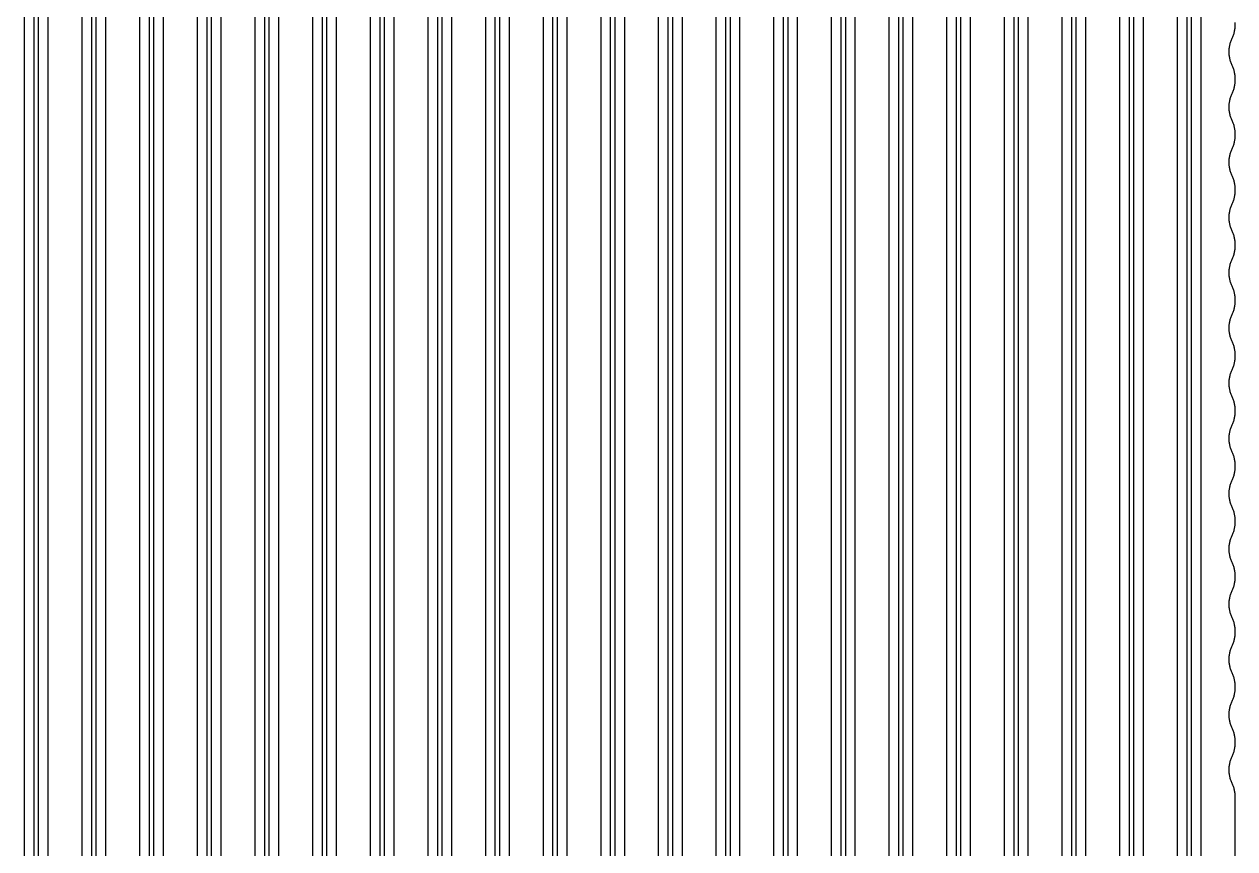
# Model space of a CAD drawing. Header units: metres. Extents: x -1805 to 1655, y -683 to 39617.
# Drawn here: x -514 to -10, y 4134 to 4477 of the extents above; entities that cross this region are included whole.
import ezdxf

# ---------------------------------------------------------------- set-up
doc = ezdxf.new("R2010")
doc.units = ezdxf.units.M
doc.layers.add('Etching', color=5, linetype='CONTINUOUS')
doc.layers.add('Metal', color=4, linetype='CONTINUOUS')

msp = doc.modelspace()

# ---------------------------------------------------------------- linework, layer by layer
at = {"layer": 'Etching'}
for points in [[(-514, 9134.24), (-514, 2557.32)], [(-504, 2557.32), (-504, 9134.24)], [(-490, 9134.24), (-490, 2430.34)], [(-480, 2430.34), (-480, 9134.24)], [(-466, 9134.24), (-466, 2303.36)], [(-456, 2303.36), (-456, 9134.24)], [(-442, 9134.24), (-442, 2176.37)], [(-432, 2176.37), (-432, 9134.24)], [(-418, 9134.24), (-418, 2049.39)], [(-408, 2049.39), (-408, 9134.24)], [(-394, 9134.24), (-394, 1922.4)], [(-384, 1922.4), (-384, 9134.24)], [(-370, 9134.24), (-370, 1795.42)], [(-360, 1795.42), (-360, 9134.24)], [(-346, 9134.24), (-346, 1668.44)], [(-336, 1668.44), (-336, 9134.24)], [(-322, 9134.24), (-322, 1541.45)], [(-312, 1541.45), (-312, 9134.24)], [(-298, 9134.24), (-298, 1414.47)], [(-288, 1414.47), (-288, 9134.24)], [(-274, 9134.24), (-274, 1287.48)], [(-264, 1287.48), (-264, 9134.24)], [(-250, 9134.24), (-250, 1160.5)], [(-240, 1160.5), (-240, 9134.24)], [(-226, 9134.24), (-226, 1033.52)], [(-216, 1033.52), (-216, 9134.24)], [(-202, 9134.24), (-202, 906.53)], [(-192, 906.53), (-192, 9134.24)], [(-178, 9134.24), (-178, 779.55)], [(-168, 779.55), (-168, 9134.24)], [(-154, 9134.24), (-154, 652.56)], [(-144, 652.56), (-144, 9134.24)], [(-130, 9134.24), (-130, 525.58)], [(-120, 525.58), (-120, 9134.24)], [(-106, 9134.24), (-106, 398.59)], [(-96, 398.59), (-96, 9134.24)], [(-82, 9134.24), (-82, 271.61)], [(-72, 271.61), (-72, 9134.24)], [(-58, 9134.24), (-58, 144.63)], [(-48, 144.63), (-48, 9134.24)], [(-34, 9134.24), (-34, 17.64)], [(-24, 17.64), (-24, 9134.24)], [(-10, 4477.73), (-10, 4476.29), (-10.01, 4475.93), (-10.02, 4475.56), (-10.05, 4475.2), (-10.09, 4474.84), (-10.14, 4474.47), (-10.2, 4474.11), (-10.27, 4473.76), (-10.35, 4473.4), (-10.45, 4473.05), (-10.55, 4472.7), (-10.66, 4472.35), (-10.79, 4472.01), (-10.92, 4471.67), (-11.07, 4471.34), (-11.22, 4471.01), (-11.38, 4470.68), (-11.53, 4470.34), (-11.67, 4470), (-11.79, 4469.65), (-11.91, 4469.31), (-12.02, 4468.95), (-12.11, 4468.6), (-12.2, 4468.24), (-12.27, 4467.88), (-12.34, 4467.52), (-12.39, 4467.16), (-12.43, 4466.79), (-12.47, 4466.43), (-12.49, 4466.06), (-12.5, 4465.69), (-12.5, 4465.32), (-12.49, 4464.96), (-12.47, 4464.59), (-12.43, 4464.22), (-12.39, 4463.86), (-12.34, 4463.5), (-12.27, 4463.13), (-12.2, 4462.77), (-12.11, 4462.42), (-12.02, 4462.06), (-11.91, 4461.71), (-11.79, 4461.36), (-11.67, 4461.02), (-11.53, 4460.68), (-11.38, 4460.34), (-11.22, 4460.01), (-11.07, 4459.68), (-10.92, 4459.34), (-10.79, 4459), (-10.66, 4458.66), (-10.55, 4458.32), (-10.45, 4457.97), (-10.35, 4457.61), (-10.27, 4457.26), (-10.2, 4456.9), (-10.14, 4456.54), (-10.09, 4456.18), (-10.05, 4455.82), (-10.02, 4455.45), (-10.01, 4455.09), (-10, 4454.73), (-10, 4453.29), (-10.01, 4452.93), (-10.02, 4452.56), (-10.05, 4452.2), (-10.09, 4451.84), (-10.14, 4451.47), (-10.2, 4451.11), (-10.27, 4450.76), (-10.35, 4450.4), (-10.45, 4450.05), (-10.55, 4449.7), (-10.66, 4449.35), (-10.79, 4449.01), (-10.92, 4448.67), (-11.07, 4448.34), (-11.22, 4448.01), (-11.38, 4447.68), (-11.53, 4447.34), (-11.67, 4447), (-11.79, 4446.65), (-11.91, 4446.31), (-12.02, 4445.95), (-12.11, 4445.6), (-12.2, 4445.24), (-12.27, 4444.88), (-12.34, 4444.52), (-12.39, 4444.16), (-12.43, 4443.79), (-12.47, 4443.43), (-12.49, 4443.06), (-12.5, 4442.69), (-12.5, 4442.32), (-12.49, 4441.96), (-12.47, 4441.59), (-12.43, 4441.22), (-12.39, 4440.86), (-12.34, 4440.5), (-12.27, 4440.13), (-12.2, 4439.77), (-12.11, 4439.42), (-12.02, 4439.06), (-11.91, 4438.71), (-11.79, 4438.36), (-11.67, 4438.02), (-11.53, 4437.68), (-11.38, 4437.34), (-11.22, 4437.01), (-11.07, 4436.68), (-10.92, 4436.34), (-10.79, 4436), (-10.66, 4435.66), (-10.55, 4435.32), (-10.45, 4434.97), (-10.35, 4434.61), (-10.27, 4434.26), (-10.2, 4433.9), (-10.14, 4433.54), (-10.09, 4433.18), (-10.05, 4432.82), (-10.02, 4432.45), (-10.01, 4432.09), (-10, 4431.73), (-10, 4430.29), (-10.01, 4429.93), (-10.02, 4429.56), (-10.05, 4429.2), (-10.09, 4428.84), (-10.14, 4428.47), (-10.2, 4428.11), (-10.27, 4427.76), (-10.35, 4427.4), (-10.45, 4427.05), (-10.55, 4426.7), (-10.66, 4426.35), (-10.79, 4426.01), (-10.92, 4425.67), (-11.07, 4425.34), (-11.22, 4425.01), (-11.38, 4424.68), (-11.53, 4424.34), (-11.67, 4424), (-11.79, 4423.65), (-11.91, 4423.31), (-12.02, 4422.95), (-12.11, 4422.6), (-12.2, 4422.24), (-12.27, 4421.88), (-12.34, 4421.52), (-12.39, 4421.16), (-12.43, 4420.79), (-12.47, 4420.43), (-12.49, 4420.06), (-12.5, 4419.69), (-12.5, 4419.32), (-12.49, 4418.96), (-12.47, 4418.59), (-12.43, 4418.22), (-12.39, 4417.86), (-12.34, 4417.5), (-12.27, 4417.13), (-12.2, 4416.77), (-12.11, 4416.42), (-12.02, 4416.06), (-11.91, 4415.71), (-11.79, 4415.36), (-11.67, 4415.02), (-11.53, 4414.68), (-11.38, 4414.34), (-11.22, 4414.01), (-11.07, 4413.68), (-10.92, 4413.34), (-10.79, 4413), (-10.66, 4412.66), (-10.55, 4412.32), (-10.45, 4411.97), (-10.35, 4411.61), (-10.27, 4411.26), (-10.2, 4410.9), (-10.14, 4410.54), (-10.09, 4410.18), (-10.05, 4409.82), (-10.02, 4409.45), (-10.01, 4409.09), (-10, 4408.73), (-10, 4407.29), (-10.01, 4406.93), (-10.02, 4406.56), (-10.05, 4406.2), (-10.09, 4405.84), (-10.14, 4405.47), (-10.2, 4405.11), (-10.27, 4404.76), (-10.35, 4404.4), (-10.45, 4404.05), (-10.55, 4403.7), (-10.66, 4403.35), (-10.79, 4403.01), (-10.92, 4402.67), (-11.07, 4402.34), (-11.22, 4402.01), (-11.38, 4401.68), (-11.53, 4401.34), (-11.67, 4401), (-11.79, 4400.65), (-11.91, 4400.31), (-12.02, 4399.95), (-12.11, 4399.6), (-12.2, 4399.24), (-12.27, 4398.88), (-12.34, 4398.52), (-12.39, 4398.16), (-12.43, 4397.79), (-12.47, 4397.43), (-12.49, 4397.06), (-12.5, 4396.69), (-12.5, 4396.32), (-12.49, 4395.96), (-12.47, 4395.59), (-12.43, 4395.22), (-12.39, 4394.86), (-12.34, 4394.5), (-12.27, 4394.13), (-12.2, 4393.77), (-12.11, 4393.42), (-12.02, 4393.06), (-11.91, 4392.71), (-11.79, 4392.36), (-11.67, 4392.02), (-11.53, 4391.68), (-11.38, 4391.34), (-11.22, 4391.01), (-11.07, 4390.68), (-10.92, 4390.34), (-10.79, 4390), (-10.66, 4389.66), (-10.55, 4389.32), (-10.45, 4388.97), (-10.35, 4388.61), (-10.27, 4388.26), (-10.2, 4387.9), (-10.14, 4387.54), (-10.09, 4387.18), (-10.05, 4386.82), (-10.02, 4386.45), (-10.01, 4386.09), (-10, 4385.73), (-10, 4384.29), (-10.01, 4383.93), (-10.02, 4383.56), (-10.05, 4383.2), (-10.09, 4382.84), (-10.14, 4382.47), (-10.2, 4382.11), (-10.27, 4381.76), (-10.35, 4381.4), (-10.45, 4381.05), (-10.55, 4380.7), (-10.66, 4380.35), (-10.79, 4380.01), (-10.92, 4379.67), (-11.07, 4379.34), (-11.22, 4379.01), (-11.38, 4378.68), (-11.53, 4378.34), (-11.67, 4378), (-11.79, 4377.65), (-11.91, 4377.31), (-12.02, 4376.95), (-12.11, 4376.6), (-12.2, 4376.24), (-12.27, 4375.88), (-12.34, 4375.52), (-12.39, 4375.16), (-12.43, 4374.79), (-12.47, 4374.43), (-12.49, 4374.06), (-12.5, 4373.69), (-12.5, 4373.32), (-12.49, 4372.96), (-12.47, 4372.59), (-12.43, 4372.22), (-12.39, 4371.86), (-12.34, 4371.5), (-12.27, 4371.13), (-12.2, 4370.77), (-12.11, 4370.42), (-12.02, 4370.06), (-11.91, 4369.71), (-11.79, 4369.36), (-11.67, 4369.02), (-11.53, 4368.68), (-11.38, 4368.34), (-11.22, 4368.01), (-11.07, 4367.68), (-10.92, 4367.34), (-10.79, 4367), (-10.66, 4366.66), (-10.55, 4366.32), (-10.45, 4365.97), (-10.35, 4365.61), (-10.27, 4365.26), (-10.2, 4364.9), (-10.14, 4364.54), (-10.09, 4364.18), (-10.05, 4363.82), (-10.02, 4363.45), (-10.01, 4363.09), (-10, 4362.73), (-10, 4361.29), (-10.01, 4360.93), (-10.02, 4360.56), (-10.05, 4360.2), (-10.09, 4359.84), (-10.14, 4359.47), (-10.2, 4359.11), (-10.27, 4358.76), (-10.35, 4358.4), (-10.45, 4358.05), (-10.55, 4357.7), (-10.66, 4357.35), (-10.79, 4357.01), (-10.92, 4356.67), (-11.07, 4356.34), (-11.22, 4356.01), (-11.38, 4355.68), (-11.53, 4355.34), (-11.67, 4355), (-11.79, 4354.65), (-11.91, 4354.31), (-12.02, 4353.95), (-12.11, 4353.6), (-12.2, 4353.24), (-12.27, 4352.88), (-12.34, 4352.52), (-12.39, 4352.16), (-12.43, 4351.79), (-12.47, 4351.43), (-12.49, 4351.06), (-12.5, 4350.69), (-12.5, 4350.32), (-12.49, 4349.96), (-12.47, 4349.59), (-12.43, 4349.22), (-12.39, 4348.86), (-12.34, 4348.5), (-12.27, 4348.13), (-12.2, 4347.77), (-12.11, 4347.42), (-12.02, 4347.06), (-11.91, 4346.71), (-11.79, 4346.36), (-11.67, 4346.02), (-11.53, 4345.68), (-11.38, 4345.34), (-11.22, 4345.01), (-11.07, 4344.68), (-10.92, 4344.34), (-10.79, 4344), (-10.66, 4343.66), (-10.55, 4343.32), (-10.45, 4342.97), (-10.35, 4342.61), (-10.27, 4342.26), (-10.2, 4341.9), (-10.14, 4341.54), (-10.09, 4341.18), (-10.05, 4340.82), (-10.02, 4340.45), (-10.01, 4340.09), (-10, 4339.73), (-10, 4338.29), (-10.01, 4337.93), (-10.02, 4337.56), (-10.05, 4337.2), (-10.09, 4336.84), (-10.14, 4336.47), (-10.2, 4336.11), (-10.27, 4335.76), (-10.35, 4335.4), (-10.45, 4335.05), (-10.55, 4334.7), (-10.66, 4334.35), (-10.79, 4334.01), (-10.92, 4333.67), (-11.07, 4333.34), (-11.22, 4333.01), (-11.38, 4332.68), (-11.53, 4332.34), (-11.67, 4332), (-11.79, 4331.65), (-11.91, 4331.31), (-12.02, 4330.95), (-12.11, 4330.6), (-12.2, 4330.24), (-12.27, 4329.88), (-12.34, 4329.52), (-12.39, 4329.16), (-12.43, 4328.79), (-12.47, 4328.43), (-12.49, 4328.06), (-12.5, 4327.69), (-12.5, 4327.32), (-12.49, 4326.96), (-12.47, 4326.59), (-12.43, 4326.22), (-12.39, 4325.86), (-12.34, 4325.5), (-12.27, 4325.13), (-12.2, 4324.77), (-12.11, 4324.42), (-12.02, 4324.06), (-11.91, 4323.71), (-11.79, 4323.36), (-11.67, 4323.02), (-11.53, 4322.68), (-11.38, 4322.34), (-11.22, 4322.01), (-11.07, 4321.68), (-10.92, 4321.34), (-10.79, 4321), (-10.66, 4320.66), (-10.55, 4320.32), (-10.45, 4319.97), (-10.35, 4319.61), (-10.27, 4319.26), (-10.2, 4318.9), (-10.14, 4318.54), (-10.09, 4318.18), (-10.05, 4317.82), (-10.02, 4317.45), (-10.01, 4317.09), (-10, 4316.73), (-10, 4315.29), (-10.01, 4314.93), (-10.02, 4314.56), (-10.05, 4314.2), (-10.09, 4313.84), (-10.14, 4313.47), (-10.2, 4313.11), (-10.27, 4312.76), (-10.35, 4312.4), (-10.45, 4312.05), (-10.55, 4311.7), (-10.66, 4311.35), (-10.79, 4311.01), (-10.92, 4310.67), (-11.07, 4310.34), (-11.22, 4310.01), (-11.38, 4309.68), (-11.53, 4309.34), (-11.67, 4309), (-11.79, 4308.65), (-11.91, 4308.31), (-12.02, 4307.95), (-12.11, 4307.6), (-12.2, 4307.24), (-12.27, 4306.88), (-12.34, 4306.52), (-12.39, 4306.16), (-12.43, 4305.79), (-12.47, 4305.43), (-12.49, 4305.06), (-12.5, 4304.69), (-12.5, 4304.32), (-12.49, 4303.96), (-12.47, 4303.59), (-12.43, 4303.22), (-12.39, 4302.86), (-12.34, 4302.5), (-12.27, 4302.13), (-12.2, 4301.77), (-12.11, 4301.42), (-12.02, 4301.06), (-11.91, 4300.71), (-11.79, 4300.36), (-11.67, 4300.02), (-11.53, 4299.68), (-11.38, 4299.34), (-11.22, 4299.01), (-11.07, 4298.68), (-10.92, 4298.34), (-10.79, 4298), (-10.66, 4297.66), (-10.55, 4297.32), (-10.45, 4296.97), (-10.35, 4296.61), (-10.27, 4296.26), (-10.2, 4295.9), (-10.14, 4295.54), (-10.09, 4295.18), (-10.05, 4294.82), (-10.02, 4294.45), (-10.01, 4294.09), (-10, 4293.73), (-10, 4292.29), (-10.01, 4291.93), (-10.02, 4291.56), (-10.05, 4291.2), (-10.09, 4290.84), (-10.14, 4290.47), (-10.2, 4290.11), (-10.27, 4289.76), (-10.35, 4289.4), (-10.45, 4289.05), (-10.55, 4288.7), (-10.66, 4288.35), (-10.79, 4288.01), (-10.92, 4287.67), (-11.07, 4287.34), (-11.22, 4287.01), (-11.38, 4286.68), (-11.53, 4286.34), (-11.67, 4286), (-11.79, 4285.65), (-11.91, 4285.31), (-12.02, 4284.95), (-12.11, 4284.6), (-12.2, 4284.24), (-12.27, 4283.88), (-12.34, 4283.52), (-12.39, 4283.16), (-12.43, 4282.79), (-12.47, 4282.43), (-12.49, 4282.06), (-12.5, 4281.69), (-12.5, 4281.32), (-12.49, 4280.96), (-12.47, 4280.59), (-12.43, 4280.22), (-12.39, 4279.86), (-12.34, 4279.5), (-12.27, 4279.13), (-12.2, 4278.77), (-12.11, 4278.42), (-12.02, 4278.06), (-11.91, 4277.71), (-11.79, 4277.36), (-11.67, 4277.02), (-11.53, 4276.68), (-11.38, 4276.34), (-11.22, 4276.01), (-11.07, 4275.68), (-10.92, 4275.34), (-10.79, 4275), (-10.66, 4274.66), (-10.55, 4274.32), (-10.45, 4273.97), (-10.35, 4273.61), (-10.27, 4273.26), (-10.2, 4272.9), (-10.14, 4272.54), (-10.09, 4272.18), (-10.05, 4271.82), (-10.02, 4271.45), (-10.01, 4271.09), (-10, 4270.73), (-10, 4269.29), (-10.01, 4268.93), (-10.02, 4268.56), (-10.05, 4268.2), (-10.09, 4267.84), (-10.14, 4267.47), (-10.2, 4267.11), (-10.27, 4266.76), (-10.35, 4266.4), (-10.45, 4266.05), (-10.55, 4265.7), (-10.66, 4265.35), (-10.79, 4265.01), (-10.92, 4264.67), (-11.07, 4264.34), (-11.22, 4264.01), (-11.38, 4263.68), (-11.53, 4263.34), (-11.67, 4263), (-11.79, 4262.65), (-11.91, 4262.31), (-12.02, 4261.95), (-12.11, 4261.6), (-12.2, 4261.24), (-12.27, 4260.88), (-12.34, 4260.52), (-12.39, 4260.16), (-12.43, 4259.79), (-12.47, 4259.43), (-12.49, 4259.06), (-12.5, 4258.69), (-12.5, 4258.32), (-12.49, 4257.96), (-12.47, 4257.59), (-12.43, 4257.22), (-12.39, 4256.86), (-12.34, 4256.5), (-12.27, 4256.13), (-12.2, 4255.77), (-12.11, 4255.42), (-12.02, 4255.06), (-11.91, 4254.71), (-11.79, 4254.36), (-11.67, 4254.02), (-11.53, 4253.68), (-11.38, 4253.34), (-11.22, 4253.01), (-11.07, 4252.68), (-10.92, 4252.34), (-10.79, 4252), (-10.66, 4251.66), (-10.55, 4251.32), (-10.45, 4250.97), (-10.35, 4250.61), (-10.27, 4250.26), (-10.2, 4249.9), (-10.14, 4249.54), (-10.09, 4249.18), (-10.05, 4248.82), (-10.02, 4248.45), (-10.01, 4248.09), (-10, 4247.73), (-10, 4246.29), (-10.01, 4245.93), (-10.02, 4245.56), (-10.05, 4245.2), (-10.09, 4244.84), (-10.14, 4244.47), (-10.2, 4244.11), (-10.27, 4243.76), (-10.35, 4243.4), (-10.45, 4243.05), (-10.55, 4242.7), (-10.66, 4242.35), (-10.79, 4242.01), (-10.92, 4241.67), (-11.07, 4241.34), (-11.22, 4241.01), (-11.38, 4240.68), (-11.53, 4240.34), (-11.67, 4240), (-11.79, 4239.65), (-11.91, 4239.31), (-12.02, 4238.95), (-12.11, 4238.6), (-12.2, 4238.24), (-12.27, 4237.88), (-12.34, 4237.52), (-12.39, 4237.16), (-12.43, 4236.79), (-12.47, 4236.43), (-12.49, 4236.06), (-12.5, 4235.69), (-12.5, 4235.32), (-12.49, 4234.96), (-12.47, 4234.59), (-12.43, 4234.22), (-12.39, 4233.86), (-12.34, 4233.5), (-12.27, 4233.13), (-12.2, 4232.77), (-12.11, 4232.42), (-12.02, 4232.06), (-11.91, 4231.71), (-11.79, 4231.36), (-11.67, 4231.02), (-11.53, 4230.68), (-11.38, 4230.34), (-11.22, 4230.01), (-11.07, 4229.68), (-10.92, 4229.34), (-10.79, 4229), (-10.66, 4228.66), (-10.55, 4228.32), (-10.45, 4227.97), (-10.35, 4227.61), (-10.27, 4227.26), (-10.2, 4226.9), (-10.14, 4226.54), (-10.09, 4226.18), (-10.05, 4225.82), (-10.02, 4225.45), (-10.01, 4225.09), (-10, 4224.73), (-10, 4223.29), (-10.01, 4222.93), (-10.02, 4222.56), (-10.05, 4222.2), (-10.09, 4221.84), (-10.14, 4221.47), (-10.2, 4221.11), (-10.27, 4220.76), (-10.35, 4220.4), (-10.45, 4220.05), (-10.55, 4219.7), (-10.66, 4219.35), (-10.79, 4219.01), (-10.92, 4218.67), (-11.07, 4218.34), (-11.22, 4218.01), (-11.38, 4217.68), (-11.53, 4217.34), (-11.67, 4217), (-11.79, 4216.65), (-11.91, 4216.31), (-12.02, 4215.95), (-12.11, 4215.6), (-12.2, 4215.24), (-12.27, 4214.88), (-12.34, 4214.52), (-12.39, 4214.16), (-12.43, 4213.79), (-12.47, 4213.43), (-12.49, 4213.06), (-12.5, 4212.69), (-12.5, 4212.32), (-12.49, 4211.96), (-12.47, 4211.59), (-12.43, 4211.22), (-12.39, 4210.86), (-12.34, 4210.5), (-12.27, 4210.13), (-12.2, 4209.77), (-12.11, 4209.42), (-12.02, 4209.06), (-11.91, 4208.71), (-11.79, 4208.36), (-11.67, 4208.02), (-11.53, 4207.68), (-11.38, 4207.34), (-11.22, 4207.01), (-11.07, 4206.68), (-10.92, 4206.34), (-10.79, 4206), (-10.66, 4205.66), (-10.55, 4205.32), (-10.45, 4204.97), (-10.35, 4204.61), (-10.27, 4204.26), (-10.2, 4203.9), (-10.14, 4203.54), (-10.09, 4203.18), (-10.05, 4202.82), (-10.02, 4202.45), (-10.01, 4202.09), (-10, 4201.73), (-10, 4200.29), (-10.01, 4199.93), (-10.02, 4199.56), (-10.05, 4199.2), (-10.09, 4198.84), (-10.14, 4198.47), (-10.2, 4198.11), (-10.27, 4197.76), (-10.35, 4197.4), (-10.45, 4197.05), (-10.55, 4196.7), (-10.66, 4196.35), (-10.79, 4196.01), (-10.92, 4195.67), (-11.07, 4195.34), (-11.22, 4195.01), (-11.38, 4194.68), (-11.53, 4194.34), (-11.67, 4194), (-11.79, 4193.65), (-11.91, 4193.31), (-12.02, 4192.95), (-12.11, 4192.6), (-12.2, 4192.24), (-12.27, 4191.88), (-12.34, 4191.52), (-12.39, 4191.16), (-12.43, 4190.79), (-12.47, 4190.43), (-12.49, 4190.06), (-12.5, 4189.69), (-12.5, 4189.32), (-12.49, 4188.96), (-12.47, 4188.59), (-12.43, 4188.22), (-12.39, 4187.86), (-12.34, 4187.5), (-12.27, 4187.13), (-12.2, 4186.77), (-12.11, 4186.42), (-12.02, 4186.06), (-11.91, 4185.71), (-11.79, 4185.36), (-11.67, 4185.02), (-11.53, 4184.68), (-11.38, 4184.34), (-11.22, 4184.01), (-11.07, 4183.68), (-10.92, 4183.34), (-10.79, 4183), (-10.66, 4182.66), (-10.55, 4182.32), (-10.45, 4181.97), (-10.35, 4181.61), (-10.27, 4181.26), (-10.2, 4180.9), (-10.14, 4180.54), (-10.09, 4180.18), (-10.05, 4179.82), (-10.02, 4179.45), (-10.01, 4179.09), (-10, 4178.73), (-10, 4177.29), (-10.01, 4176.93), (-10.02, 4176.56), (-10.05, 4176.2), (-10.09, 4175.84), (-10.14, 4175.47), (-10.2, 4175.11), (-10.27, 4174.76), (-10.35, 4174.4), (-10.45, 4174.05), (-10.55, 4173.7), (-10.66, 4173.35), (-10.79, 4173.01), (-10.92, 4172.67), (-11.07, 4172.34), (-11.22, 4172.01), (-11.38, 4171.68), (-11.53, 4171.34), (-11.67, 4171), (-11.79, 4170.65), (-11.91, 4170.31), (-12.02, 4169.95), (-12.11, 4169.6), (-12.2, 4169.24), (-12.27, 4168.88), (-12.34, 4168.52), (-12.39, 4168.16), (-12.43, 4167.79), (-12.47, 4167.43), (-12.49, 4167.06), (-12.5, 4166.69), (-12.5, 4166.32), (-12.49, 4165.96), (-12.47, 4165.59), (-12.43, 4165.22), (-12.39, 4164.86), (-12.34, 4164.5), (-12.27, 4164.13), (-12.2, 4163.77), (-12.11, 4163.42), (-12.02, 4163.06), (-11.91, 4162.71), (-11.79, 4162.36), (-11.67, 4162.02), (-11.53, 4161.68), (-11.38, 4161.34), (-11.22, 4161.01), (-11.07, 4160.68), (-10.92, 4160.34), (-10.79, 4160), (-10.66, 4159.66), (-10.55, 4159.32), (-10.45, 4158.97), (-10.35, 4158.61), (-10.27, 4158.26), (-10.2, 4157.9), (-10.14, 4157.54), (-10.09, 4157.18), (-10.05, 4156.82), (-10.02, 4156.45), (-10.01, 4156.09), (-10, 4155.73), (-10, -202.71)]]:
    msp.add_lwpolyline(points, dxfattribs=at)
at = {"layer": 'Metal'}
for points in [[(-508, 2553.51), (-508, 9436.51), (-510, 9436.51), (-510, 9436.51), (-510, 2553.51)], [(-484, 2426.53), (-484, 9436.51), (-486, 9436.51), (-486, 9436.51), (-486, 2426.53)], [(-460, 2299.54), (-460, 9436.51), (-462, 9436.51), (-462, 9436.51), (-462, 2299.54)], [(-436, 2172.56), (-436, 9436.51), (-438, 9436.51), (-438, 9436.51), (-438, 2172.56)], [(-412, 2045.58), (-412, 9436.51), (-414, 9436.51), (-414, 9436.51), (-414, 2045.58)], [(-388, 1918.59), (-388, 9436.51), (-390, 9436.51), (-390, 9436.51), (-390, 1918.59)], [(-364, 1791.61), (-364, 9436.51), (-366, 9436.51), (-366, 9436.51), (-366, 1791.61)], [(-340, 1664.62), (-340, 9436.51), (-342, 9436.51), (-342, 9436.51), (-342, 1664.62)], [(-316, 1537.64), (-316, 9436.51), (-318, 9436.51), (-318, 9436.51), (-318, 1537.64)], [(-292, 1410.65), (-292, 9436.51), (-294, 9436.51), (-294, 9436.51), (-294, 1410.65)], [(-268, 1283.67), (-268, 9436.51), (-270, 9436.51), (-270, 9436.51), (-270, 1283.67)], [(-244, 1156.69), (-244, 9436.51), (-246, 9436.51), (-246, 9436.51), (-246, 1156.69)], [(-220, 1029.7), (-220, 9436.51), (-222, 9436.51), (-222, 9436.51), (-222, 1029.7)], [(-196, 902.72), (-196, 9436.51), (-198, 9436.51), (-198, 9436.51), (-198, 902.72)], [(-172, 775.73), (-172, 9436.51), (-174, 9436.51), (-174, 9436.51), (-174, 775.73)], [(-148, 648.75), (-148, 9436.51), (-150, 9436.51), (-150, 9436.51), (-150, 648.75)], [(-124, 521.77), (-124, 9436.51), (-126, 9436.51), (-126, 9436.51), (-126, 521.77)], [(-100, 394.78), (-100, 9436.51), (-102, 9436.51), (-102, 9436.51), (-102, 394.78)], [(-76, 267.8), (-76, 9436.51), (-78, 9436.51), (-78, 9436.51), (-78, 267.8)], [(-52, 140.81), (-52, 9436.51), (-54, 9436.51), (-54, 9436.51), (-54, 140.81)], [(-28, 13.83), (-28, 9436.51), (-30, 9436.51), (-30, 9436.51), (-30, 13.83)]]:
    msp.add_lwpolyline(points, dxfattribs=at)

doc.saveas('drawing.dxf')
